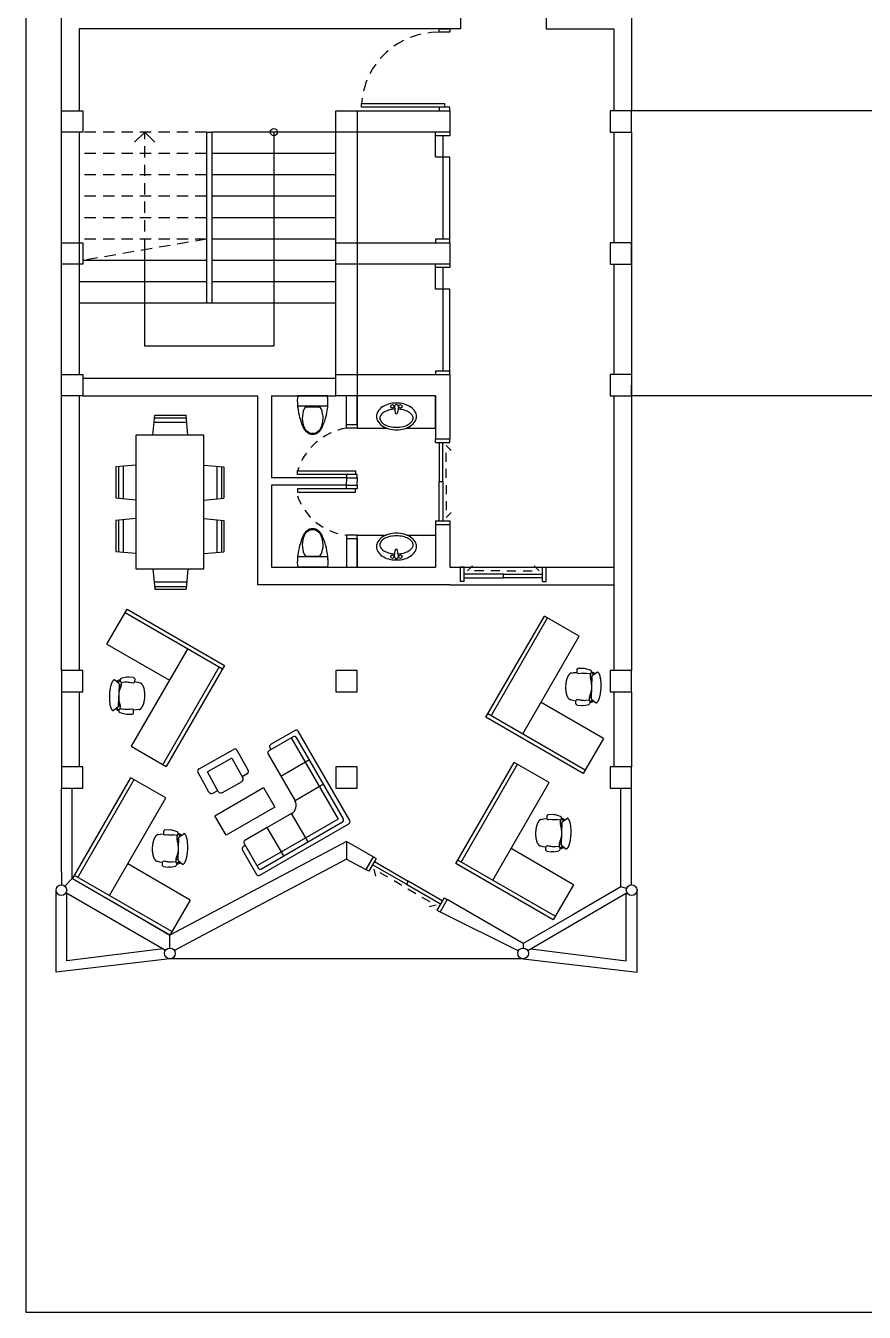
# Model space of a CAD drawing. Header units: millimetres. Extents: x -602 to 362, y 19021 to 19826.
# Drawn here: x -81.3 to -69.54, y 19642.04 to 19660.08 of the extents above; entities that cross this region are included whole.
import ezdxf

# ---------------------------------------------------------------- set-up
doc = ezdxf.new("R2010")
doc.units = ezdxf.units.MM
doc.linetypes.add('HIDDEN', pattern=[9.525, 6.35, -3.175])
for name, color, linetype in [('Duvar', 8, 'Continuous'), ('Kapı', 5, 'Continuous'), ('SectionCutEdges', 1, 'Continuous'), ('TAŞIYICI', 8, 'Continuous'), ('Tefriş', 254, 'Continuous')]:
    doc.layers.add(name, color=color, linetype=linetype)

# ---------------------------------------------------------------- blocks, each defined once
blk = doc.blocks.new('AP00XXXX$0$A$C53421247-flat-2')
at = {"color": 0}
for p, q in [((-0.354, 0.651), (-0.35, 0.658)), ((-0.35, 0.658), (-0.345, 0.664)), ((-0.345, 0.664), (-0.34, 0.671)), ((-0.34, 0.671), (-0.335, 0.677)), ((-0.335, 0.677), (-0.33, 0.683)), ((-0.33, 0.683), (-0.325, 0.689)), ((-0.325, 0.689), (-0.321, 0.695)), ((-0.321, 0.695), (-0.315, 0.7)), ((-0.315, 0.7), (-0.311, 0.706)), ((-0.311, 0.706), (-0.306, 0.71)), ((-0.306, 0.71), (-0.301, 0.716)), ((-0.301, 0.716), (-0.297, 0.72)), ((-0.297, 0.72), (-0.292, 0.724)), ((-0.292, 0.724), (-0.287, 0.728)), ((-0.287, 0.728), (-0.283, 0.732)), ((-0.283, 0.732), (-0.279, 0.735)), ((-0.279, 0.735), (-0.274, 0.739)), ((-0.274, 0.739), (-0.27, 0.742)), ((-0.27, 0.742), (-0.266, 0.744)), ((-0.266, 0.744), (-0.262, 0.746)), ((-0.262, 0.746), (-0.259, 0.749)), ((-0.259, 0.749), (-0.254, 0.75)), ((-0.254, 0.75), (-0.251, 0.752)), ((-0.251, 0.752), (-0.247, 0.753)), ((-0.247, 0.753), (-0.244, 0.754)), ((-0.244, 0.754), (-0.24, 0.755)), ((-0.24, 0.755), (-0.238, 0.755)), ((-0.238, 0.755), (-0.234, 0.755)), ((-0.234, 0.755), (-0.231, 0.755)), ((-0.231, 0.755), (-0.229, 0.755)), ((-0.229, 0.755), (-0.226, 0.754)), ((-0.226, 0.754), (-0.223, 0.753)), ((-0.183, 0.665), (-0.221, 0.75)), ((-0.191, 0.711), (-0.2, 0.703)), ((-0.158, 0.712), (-0.191, 0.711)), ((-0.187, 0.676), (-0.186, 0.682)), ((-0.186, 0.682), (-0.179, 0.691)), ((-0.18, 0.652), (-0.183, 0.665)), ((-0.179, 0.691), (-0.155, 0.697)), ((-0.148, 0.71), (-0.158, 0.712)), ((-0.155, 0.697), (-0.14, 0.692)), ((-0.143, 0.659), (-0.149, 0.638)), ((-0.133, 0.705), (-0.148, 0.71)), ((-0.142, 0.662), (-0.143, 0.659)), ((-0.136, 0.666), (-0.142, 0.662)), ((-0.128, 0.715), (-0.139, 0.693)), ((-0.124, 0.659), (-0.081, 0.644)), ((-0.015, 0.705), (-0.101, 0.727)), ((0.084, 0.653), (0.022, 0.69)), ((-0.463, 0.437), (-0.46, 0.445)), ((-0.46, 0.445), (-0.458, 0.453)), ((-0.458, 0.453), (-0.455, 0.46)), ((-0.455, 0.46), (-0.452, 0.469)), ((-0.452, 0.469), (-0.448, 0.477)), ((-0.448, 0.477), (-0.445, 0.485)), ((-0.445, 0.485), (-0.442, 0.493)), ((-0.442, 0.493), (-0.438, 0.501)), ((-0.438, 0.501), (-0.435, 0.509)), ((-0.435, 0.509), (-0.431, 0.518)), ((-0.431, 0.518), (-0.427, 0.526)), ((-0.427, 0.526), (-0.423, 0.535)), ((-0.423, 0.535), (-0.419, 0.543)), ((-0.419, 0.543), (-0.415, 0.551)), ((-0.415, 0.551), (-0.411, 0.559)), ((-0.411, 0.559), (-0.406, 0.567)), ((-0.406, 0.567), (-0.402, 0.575)), ((-0.402, 0.575), (-0.397, 0.583)), ((-0.397, 0.583), (-0.393, 0.591)), ((-0.393, 0.591), (-0.388, 0.599)), ((-0.388, 0.599), (-0.383, 0.607)), ((-0.383, 0.607), (-0.379, 0.615)), ((-0.379, 0.615), (-0.374, 0.622)), ((-0.374, 0.622), (-0.369, 0.629)), ((-0.369, 0.629), (-0.364, 0.637)), ((-0.364, 0.637), (-0.36, 0.644)), ((-0.36, 0.644), (-0.354, 0.651)), ((-0.183, 0.639), (-0.35, 0.324)), ((-0.28, 0.456), (-0.3, 0.402)), ((-0.259, 0.493), (-0.28, 0.456)), ((-0.229, 0.542), (-0.259, 0.493)), ((-0.214, 0.562), (-0.229, 0.542)), ((-0.189, 0.587), (-0.214, 0.562)), ((-0.196, 0.614), (-0.174, 0.603)), ((-0.167, 0.61), (-0.189, 0.587)), ((-0.183, 0.639), (-0.18, 0.652)), ((-0.157, 0.622), (-0.183, 0.639)), ((-0.157, 0.622), (-0.167, 0.61)), ((-0.149, 0.638), (-0.157, 0.622)), ((-0.014, 0.607), (0.009, 0.591)), ((0.011, 0.591), (0.035, 0.571)), ((0.114, 0.546), (0.069, 0.577)), ((0.07, 0.579), (0.093, 0.622)), ((0.148, 0.518), (0.114, 0.546)), ((0.148, 0.518), (0.15, 0.517)), ((0.15, 0.517), (0.151, 0.516)), ((0.151, 0.516), (0.153, 0.514)), ((0.153, 0.514), (0.154, 0.512)), ((0.154, 0.512), (0.156, 0.51)), ((0.156, 0.51), (0.157, 0.509)), ((0.157, 0.509), (0.159, 0.507)), ((0.159, 0.507), (0.16, 0.505)), ((0.16, 0.505), (0.161, 0.503)), ((0.161, 0.503), (0.162, 0.502)), ((0.162, 0.502), (0.163, 0.499)), ((0.163, 0.499), (0.165, 0.497)), ((0.165, 0.497), (0.165, 0.494)), ((0.165, 0.494), (0.166, 0.492)), ((0.166, 0.492), (0.167, 0.49)), ((0.167, 0.49), (0.168, 0.487)), ((0.168, 0.487), (0.169, 0.484)), ((0.169, 0.484), (0.169, 0.481)), ((0.169, 0.481), (0.17, 0.478)), ((0.17, 0.478), (0.17, 0.476)), ((0.17, 0.476), (0.171, 0.473)), ((0.171, 0.473), (0.171, 0.47)), ((0.171, 0.47), (0.172, 0.467)), ((0.172, 0.467), (0.172, 0.463)), ((0.172, 0.463), (0.172, 0.46)), ((0.172, 0.46), (0.173, 0.457)), ((0.173, 0.454), (0.172, 0.45)), ((0.172, 0.45), (0.172, 0.447)), ((0.172, 0.447), (0.173, 0.443)), ((0.173, 0.443), (0.172, 0.439)), ((0.172, 0.439), (0.172, 0.436)), ((0.173, 0.457), (0.173, 0.454)), ((-0.483, 0.343), (-0.482, 0.349)), ((-0.483, 0.338), (-0.483, 0.343)), ((-0.483, 0.333), (-0.483, 0.338)), ((-0.482, 0.328), (-0.483, 0.333)), ((-0.482, 0.354), (-0.481, 0.361)), ((-0.482, 0.349), (-0.482, 0.354)), ((-0.482, 0.323), (-0.482, 0.328)), ((-0.482, 0.32), (-0.482, 0.323)), ((-0.481, 0.315), (-0.482, 0.32)), ((-0.481, 0.366), (-0.48, 0.373)), ((-0.481, 0.361), (-0.481, 0.366)), ((-0.48, 0.311), (-0.481, 0.315)), ((-0.48, 0.373), (-0.478, 0.379)), ((-0.479, 0.307), (-0.48, 0.311)), ((-0.478, 0.304), (-0.479, 0.307)), ((-0.478, 0.379), (-0.477, 0.386)), ((-0.477, 0.301), (-0.478, 0.304)), ((-0.477, 0.386), (-0.475, 0.393)), ((-0.475, 0.298), (-0.477, 0.301)), ((-0.475, 0.393), (-0.474, 0.4)), ((-0.473, 0.296), (-0.475, 0.298)), ((-0.474, 0.4), (-0.472, 0.407)), ((-0.471, 0.294), (-0.473, 0.296)), ((-0.472, 0.407), (-0.47, 0.414)), ((-0.469, 0.292), (-0.471, 0.294)), ((-0.47, 0.414), (-0.468, 0.421)), ((-0.468, 0.421), (-0.465, 0.429)), ((-0.465, 0.429), (-0.463, 0.437)), ((-0.37, 0.307), (-0.465, 0.291)), ((-0.413, 0.285), (-0.411, 0.3)), ((-0.394, 0.257), (-0.413, 0.285)), ((-0.375, 0.242), (-0.394, 0.257)), ((-0.386, 0.301), (-0.391, 0.289)), ((-0.391, 0.289), (-0.38, 0.266)), ((-0.38, 0.305), (-0.386, 0.301)), ((-0.38, 0.266), (-0.366, 0.258)), ((-0.368, 0.255), (-0.38, 0.233)), ((-0.357, 0.312), (-0.37, 0.307)), ((-0.35, 0.324), (-0.357, 0.312)), ((-0.319, 0.31), (-0.35, 0.324)), ((-0.342, 0.275), (-0.344, 0.267)), ((-0.341, 0.277), (-0.342, 0.275)), ((-0.329, 0.294), (-0.341, 0.277)), ((-0.34, 0.266), (-0.295, 0.233)), ((-0.337, 0.348), (-0.315, 0.335)), ((-0.321, 0.305), (-0.329, 0.294)), ((-0.318, 0.312), (-0.321, 0.305)), ((-0.316, 0.328), (-0.318, 0.312)), ((-0.303, 0.394), (-0.316, 0.328)), ((-0.3, 0.402), (-0.303, 0.394)), ((0.088, 0.22), (0.085, 0.216)), ((0.091, 0.223), (0.088, 0.22)), ((0.094, 0.228), (0.091, 0.223)), ((0.096, 0.232), (0.094, 0.228)), ((0.099, 0.236), (0.096, 0.232)), ((0.101, 0.239), (0.099, 0.236)), ((0.104, 0.244), (0.101, 0.239)), ((0.106, 0.247), (0.104, 0.244)), ((0.109, 0.252), (0.106, 0.247)), ((0.111, 0.257), (0.109, 0.252)), ((0.114, 0.26), (0.111, 0.257)), ((0.116, 0.265), (0.114, 0.26)), ((0.119, 0.269), (0.116, 0.265)), ((0.121, 0.273), (0.119, 0.269)), ((0.123, 0.277), (0.121, 0.273)), ((0.125, 0.282), (0.123, 0.277)), ((0.127, 0.286), (0.125, 0.282)), ((0.13, 0.291), (0.127, 0.286)), ((0.132, 0.296), (0.13, 0.291)), ((0.134, 0.3), (0.132, 0.296)), ((0.136, 0.304), (0.134, 0.3)), ((0.138, 0.309), (0.136, 0.304)), ((0.14, 0.313), (0.138, 0.309)), ((0.141, 0.318), (0.14, 0.313)), ((0.144, 0.322), (0.141, 0.318)), ((0.145, 0.327), (0.144, 0.322)), ((0.147, 0.331), (0.145, 0.327)), ((0.149, 0.335), (0.147, 0.331)), ((0.15, 0.34), (0.149, 0.335)), ((0.152, 0.344), (0.15, 0.34)), ((0.153, 0.349), (0.152, 0.344)), ((0.155, 0.353), (0.153, 0.349)), ((0.157, 0.358), (0.155, 0.353)), ((0.158, 0.362), (0.157, 0.358)), ((0.159, 0.366), (0.158, 0.362)), ((0.16, 0.371), (0.159, 0.366)), ((0.162, 0.375), (0.16, 0.371)), ((0.163, 0.379), (0.162, 0.375)), ((0.164, 0.384), (0.163, 0.379)), ((0.165, 0.388), (0.164, 0.384)), ((0.166, 0.392), (0.165, 0.388)), ((0.167, 0.396), (0.166, 0.392)), ((0.169, 0.405), (0.167, 0.4)), ((0.167, 0.4), (0.167, 0.396)), ((0.17, 0.416), (0.169, 0.412)), ((0.169, 0.412), (0.169, 0.409)), ((0.169, 0.409), (0.169, 0.405)), ((0.171, 0.42), (0.17, 0.416)), ((0.172, 0.428), (0.171, 0.424)), ((0.171, 0.424), (0.171, 0.42)), ((0.172, 0.436), (0.172, 0.432)), ((0.172, 0.432), (0.172, 0.428)), ((-0.308, 0.145), (-0.375, 0.204)), ((-0.206, 0.095), (-0.274, 0.123)), ((-0.227, 0.2), (-0.201, 0.189)), ((-0.199, 0.189), (-0.168, 0.179)), ((-0.176, 0.105), (-0.154, 0.146)), ((-0.103, 0.13), (-0.153, 0.149)), ((-0.062, 0.119), (-0.103, 0.13)), ((-0.06, 0.118), (-0.062, 0.119)), ((-0.058, 0.117), (-0.06, 0.118)), ((-0.056, 0.117), (-0.058, 0.117)), ((-0.054, 0.117), (-0.056, 0.117)), ((-0.051, 0.116), (-0.054, 0.117)), ((-0.049, 0.116), (-0.051, 0.116)), ((-0.048, 0.116), (-0.049, 0.116)), ((-0.045, 0.116), (-0.048, 0.116)), ((-0.043, 0.116), (-0.045, 0.116)), ((-0.04, 0.116), (-0.043, 0.116)), ((-0.038, 0.117), (-0.04, 0.116)), ((-0.035, 0.117), (-0.038, 0.117)), ((-0.033, 0.117), (-0.035, 0.117)), ((-0.031, 0.118), (-0.033, 0.117)), ((-0.028, 0.119), (-0.031, 0.118)), ((-0.025, 0.119), (-0.028, 0.119)), ((-0.023, 0.12), (-0.025, 0.119)), ((-0.02, 0.121), (-0.023, 0.12)), ((-0.018, 0.123), (-0.02, 0.121)), ((-0.015, 0.124), (-0.018, 0.123)), ((-0.012, 0.125), (-0.015, 0.124)), ((-0.009, 0.126), (-0.012, 0.125)), ((-0.007, 0.128), (-0.009, 0.126)), ((-0.004, 0.129), (-0.007, 0.128)), ((-0.001, 0.131), (-0.004, 0.129)), ((0.002, 0.133), (-0.001, 0.131)), ((0.005, 0.134), (0.002, 0.133)), ((0.008, 0.136), (0.005, 0.134)), ((0.01, 0.138), (0.008, 0.136)), ((0.013, 0.14), (0.01, 0.138)), ((0.016, 0.142), (0.013, 0.14)), ((0.019, 0.144), (0.016, 0.142)), ((0.022, 0.147), (0.019, 0.144)), ((0.024, 0.149), (0.022, 0.147)), ((0.027, 0.151), (0.024, 0.149)), ((0.03, 0.154), (0.027, 0.151)), ((0.033, 0.157), (0.03, 0.154)), ((0.036, 0.159), (0.033, 0.157)), ((0.04, 0.162), (0.036, 0.159)), ((0.043, 0.165), (0.04, 0.162)), ((0.045, 0.168), (0.043, 0.165)), ((0.048, 0.171), (0.045, 0.168)), ((0.051, 0.174), (0.048, 0.171)), ((0.054, 0.177), (0.051, 0.174)), ((0.057, 0.181), (0.054, 0.177)), ((0.06, 0.183), (0.057, 0.181)), ((0.062, 0.187), (0.06, 0.183)), ((0.066, 0.19), (0.062, 0.187)), ((0.068, 0.194), (0.066, 0.19)), ((0.071, 0.197), (0.068, 0.194)), ((0.074, 0.201), (0.071, 0.197)), ((0.076, 0.204), (0.074, 0.201)), ((0.079, 0.209), (0.076, 0.204)), ((0.082, 0.212), (0.079, 0.209)), ((0.085, 0.216), (0.082, 0.212))]:
    blk.add_line(p, q, dxfattribs=at)
for centre, radius, start, end in [((-0.226, 0.747), 0.00587, 24.1637, 63.0231), ((-0.119, 0.681), 0.0235, 151.1162, 235.1431), ((-0.119, 0.681), 0.0235, 235.1431, 256.7996), ((-0.107, 0.704), 0.0235, 75.8107, 151.1162), ((-0.05, 0.568), 0.141, 59.4825, 75.8107), ((-0.204, 0.345), 0.324, 54.1745, 67.7214), ((-0.004, 0.572), 0.0235, 51.1082, 56.248), ((0.049, 0.59), 0.0235, 231.1082, 332.4182), ((0.072, 0.633), 0.0235, 332.4182, 59.4825), ((-0.465, 0.297), 0.00587, 230.3011, 279.9373), ((-0.359, 0.222), 0.0235, 151.0859, 229.3263), ((-0.348, 0.244), 0.0235, 72.284, 151.0859), ((-0.12, 0.505), 0.324, 237.1149, 250.6618), ((-0.216, 0.251), 0.141, 229.0257, 245.3538), ((-0.197, 0.116), 0.0235, 246.0859, 332.4182), ((-0.192, 0.211), 0.0235, 248.5883, 253.7281), ((-0.175, 0.157), 0.0235, 332.4182, 70.7438)]:
    blk.add_arc(centre, radius, start, end, dxfattribs=at)

msp = doc.modelspace()

# ---------------------------------------------------------------- linework, layer by layer
for points in [[(-76.799, 19654.487), (-76.799, 19654.887)], [(-76.649, 19654.487), (-76.649, 19654.887)], [(-76.799, 19653.737), (-76.799, 19653.687)], [(-76.799, 19653.637), (-76.799, 19653.687)], [(-76.649, 19653.737), (-76.649, 19653.687)], [(-76.649, 19653.637), (-76.649, 19653.687)], [(-76.799, 19652.887), (-76.799, 19652.487)], [(-76.649, 19652.887), (-76.649, 19652.487)]]:
    msp.add_lwpolyline(points)
at = {"layer": 'Duvar'}
for p, q in [((-75.499, 19660.037), (-75.349, 19660.037)), ((-75.499, 19658.887), (-75.349, 19658.887)), ((-78.761, 19658.587), (-78.761, 19656.187)), ((-78.761, 19658.587), (-78.686, 19658.587)), ((-78.686, 19658.587), (-78.686, 19656.187)), ((-76.799, 19654.487), (-76.649, 19654.487)), ((-76.799, 19653.737), (-76.649, 19653.737)), ((-76.799, 19653.637), (-76.649, 19653.637)), ((-76.799, 19652.887), (-76.649, 19652.887)), ((-72.949, 19648.003), (-72.949, 19649.387)), ((-72.799, 19648.089), (-72.799, 19649.387)), ((-72.799, 19648.032), (-72.799, 19648.089)), ((-72.864, 19647.92), (-74.257, 19647.108)), ((-72.949, 19648.003), (-73.623, 19647.613)), ((-72.871, 19647.979), (-72.949, 19648.003)), ((-73.623, 19647.613), (-74.322, 19647.21))]:
    msp.add_line(p, q, dxfattribs=at)
at = {"layer": 'Duvar', "linetype": 'HIDDEN', "ltscale": 0.025}
for p, q in [((-79.63, 19656.937), (-79.63, 19658.587)), ((-78.761, 19657.087), (-80.499, 19656.787))]:
    msp.add_line(p, q, dxfattribs=at)
at = {"layer": 'Duvar'}
msp.add_lwpolyline([(-81.299, 19671.737), (-81.299, 19642.037), (-60.299, 19642.037), (-60.299, 19671.737)], close=True, dxfattribs=at)
for points in [[(-80.549, 19651.037), (-80.799, 19651.037), (-80.799, 19662.737)], [(-73.049, 19662.737), (-73.049, 19660.337), (-73.999, 19660.337), (-73.999, 19660.037), (-73.049, 19660.037), (-73.049, 19658.887)], [(-72.799, 19662.737), (-72.799, 19658.887)], [(-80.549, 19660.337), (-75.199, 19660.337), (-75.199, 19660.037), (-80.549, 19660.037), (-80.549, 19658.887)], [(-76.949, 19655.187), (-76.949, 19658.887)], [(-76.649, 19658.887), (-75.349, 19658.887), (-75.349, 19658.587), (-76.65, 19658.587), (-76.65, 19657.037), (-75.349, 19657.037), (-75.349, 19656.737), (-76.65, 19656.737), (-76.65, 19655.187), (-75.349, 19655.187), (-75.349, 19654.887)], [(-75.499, 19658.937), (-76.588, 19658.937), (-76.588, 19658.987), (-75.424, 19658.987), (-75.424, 19658.937)], [(-80.549, 19658.587), (-80.549, 19655.187)], [(-79.63, 19658.587), (-79.771, 19658.446)], [(-77.818, 19658.587), (-77.818, 19655.587), (-79.63, 19655.587), (-79.63, 19655.587), (-79.63, 19656.937)], [(-76.949, 19658.587), (-78.686, 19658.587)], [(-73.049, 19658.587), (-73.049, 19657.037)], [(-72.799, 19658.587), (-72.799, 19651.037)], [(-76.949, 19658.287), (-78.686, 19658.287)], [(-76.949, 19657.987), (-78.686, 19657.987)], [(-76.949, 19657.687), (-78.686, 19657.687)], [(-76.949, 19657.387), (-78.686, 19657.387)], [(-76.949, 19657.087), (-78.686, 19657.087)], [(-78.761, 19656.787), (-80.499, 19656.787)], [(-76.949, 19656.787), (-78.686, 19656.787)], [(-73.049, 19656.737), (-73.049, 19655.187)], [(-78.761, 19656.487), (-80.549, 19656.487)], [(-76.949, 19656.487), (-78.686, 19656.487)], [(-78.761, 19656.187), (-80.549, 19656.187)], [(-78.686, 19656.187), (-78.761, 19656.187)], [(-76.949, 19656.187), (-78.686, 19656.187)], [(-80.499, 19655.137), (-76.95, 19655.137)], [(-80.549, 19654.887), (-80.549, 19651.037)], [(-80.499, 19654.887), (-78.049, 19654.887)], [(-78.049, 19654.887), (-78.049, 19652.237)], [(-77.849, 19654.887), (-76.95, 19654.887)], [(-77.849, 19654.887), (-77.849, 19653.737)], [(-75.549, 19654.887), (-76.95, 19654.887)], [(-75.549, 19654.887), (-75.549, 19654.287)], [(-75.349, 19654.887), (-75.349, 19654.287)], [(-73.049, 19654.887), (-73.049, 19651.037)], [(-76.799, 19653.737), (-77.849, 19653.737)], [(-76.799, 19653.637), (-77.849, 19653.637), (-77.849, 19652.487)], [(-75.549, 19653.087), (-75.549, 19652.487)], [(-75.349, 19653.087), (-75.349, 19652.487)], [(-77.849, 19652.487), (-75.549, 19652.487)], [(-75.349, 19652.487), (-73.049, 19652.487)], [(-75.349, 19652.237), (-78.049, 19652.237)], [(-75.349, 19652.237), (-73.049, 19652.237)], [(-80.799, 19650.737), (-80.799, 19649.687)], [(-80.549, 19650.737), (-80.549, 19649.687)], [(-73.049, 19650.737), (-73.049, 19649.687)], [(-72.799, 19650.737), (-72.799, 19649.687)]]:
    msp.add_lwpolyline(points, dxfattribs=at)
at = {"layer": 'Duvar', "linetype": 'HIDDEN', "ltscale": 0.025}
for points in [[(-78.761, 19658.587), (-80.499, 19658.587)], [(-78.761, 19658.287), (-80.549, 19658.287)], [(-78.761, 19657.987), (-80.549, 19657.987)], [(-78.761, 19657.687), (-80.549, 19657.687)], [(-78.761, 19657.387), (-80.549, 19657.387)], [(-78.761, 19657.087), (-80.549, 19657.087)]]:
    msp.add_lwpolyline(points, dxfattribs=at)
at = {"layer": 'Duvar', "linetype": 'HIDDEN'}
msp.add_lwpolyline([(-79.63, 19658.587), (-79.489, 19658.446)], dxfattribs=at)
at = {"layer": 'Duvar'}
for centre, radius in [((-77.818, 19658.587), 0.05), ((-72.799, 19647.957), 0.075)]:
    msp.add_circle(centre, radius, dxfattribs=at)
at = {"layer": 'Duvar', "linetype": 'HIDDEN', "ltscale": 0.025}
msp.add_arc((-75.518, 19658.915), 1.072, 88.9836, 176.1457, dxfattribs=at)
at = {"layer": 'Kapı'}
for points in [[(-75.349, 19660.037), (-75.349, 19659.987), (-75.499, 19659.987), (-75.499, 19660.037)], [(-75.349, 19658.887), (-75.349, 19658.937), (-75.499, 19658.937), (-75.499, 19658.887)], [(-75.349, 19658.587), (-75.349, 19658.537), (-75.549, 19658.537), (-75.549, 19658.587)], [(-75.449, 19658.537), (-75.449, 19658.237), (-75.549, 19658.237), (-75.549, 19658.537)], [(-75.349, 19657.087), (-75.349, 19658.237), (-75.449, 19658.237), (-75.449, 19657.087)], [(-75.349, 19657.037), (-75.349, 19657.087), (-75.549, 19657.087), (-75.549, 19657.037)], [(-75.349, 19656.737), (-75.349, 19656.687), (-75.549, 19656.687), (-75.549, 19656.737)], [(-75.449, 19656.687), (-75.449, 19656.387), (-75.549, 19656.387), (-75.549, 19656.687)], [(-75.349, 19655.237), (-75.349, 19656.387), (-75.449, 19656.387), (-75.449, 19655.237)], [(-75.349, 19655.187), (-75.349, 19655.237), (-75.549, 19655.237), (-75.549, 19655.187)], [(-76.649, 19654.487), (-76.649, 19654.437), (-76.799, 19654.437), (-76.799, 19654.487)], [(-75.549, 19654.287), (-75.349, 19654.287)], [(-75.549, 19654.237), (-75.549, 19654.287)], [(-75.549, 19654.237), (-75.349, 19654.237)], [(-75.499, 19654.237), (-75.499, 19653.687), (-75.449, 19653.687), (-75.449, 19654.237)], [(-75.349, 19654.237), (-75.349, 19654.287)], [(-76.788, 19653.787), (-77.488, 19653.787), (-77.488, 19653.837), (-76.674, 19653.837), (-76.674, 19653.787)], [(-76.649, 19653.737), (-76.649, 19653.787), (-76.799, 19653.787), (-76.799, 19653.737)], [(-76.649, 19653.637), (-76.649, 19653.587), (-76.799, 19653.587), (-76.799, 19653.637)], [(-75.499, 19653.137), (-75.499, 19653.687), (-75.449, 19653.687), (-75.449, 19653.137)], [(-76.788, 19653.587), (-77.488, 19653.587), (-77.488, 19653.537), (-76.674, 19653.537), (-76.674, 19653.587)], [(-75.549, 19653.137), (-75.349, 19653.137)], [(-75.549, 19653.137), (-75.549, 19653.087)], [(-75.549, 19653.087), (-75.349, 19653.087)], [(-75.349, 19653.137), (-75.349, 19653.087)], [(-76.649, 19652.887), (-76.649, 19652.937), (-76.799, 19652.937), (-76.799, 19652.887)], [(-75.199, 19652.287), (-75.199, 19652.487)], [(-75.149, 19652.487), (-75.199, 19652.487)], [(-75.149, 19652.287), (-75.149, 19652.487)], [(-75.149, 19652.337), (-74.599, 19652.337), (-74.599, 19652.387), (-75.149, 19652.387)], [(-74.049, 19652.337), (-74.599, 19652.337), (-74.599, 19652.387), (-74.049, 19652.387)], [(-74.049, 19652.287), (-74.049, 19652.487)], [(-74.049, 19652.487), (-73.999, 19652.487)], [(-73.999, 19652.287), (-73.999, 19652.487)], [(-75.149, 19652.287), (-75.199, 19652.287)], [(-74.049, 19652.287), (-73.999, 19652.287)], [(-76.426, 19648.425), (-76.529, 19648.246)], [(-76.383, 19648.4), (-76.486, 19648.221)], [(-76.383, 19648.4), (-76.426, 19648.425)], [(-76.486, 19648.221), (-76.529, 19648.246)], [(-76.408, 19648.357), (-75.932, 19648.082), (-75.957, 19648.039), (-76.433, 19648.314)], [(-75.455, 19647.807), (-75.932, 19648.082), (-75.957, 19648.039), (-75.48, 19647.764)], [(-75.43, 19647.85), (-75.53, 19647.677)], [(-75.43, 19647.85), (-75.387, 19647.825)], [(-75.53, 19647.677), (-75.487, 19647.652)], [(-75.387, 19647.825), (-75.487, 19647.652)]]:
    msp.add_lwpolyline(points, dxfattribs=at)
at = {"layer": 'Kapı', "linetype": 'HIDDEN', "ltscale": 0.02}
for points in [[(-75.403, 19653.737), (-75.403, 19654.191), (-75.332, 19654.121)], [(-75.403, 19653.638), (-75.403, 19653.184), (-75.332, 19653.254)], [(-74.648, 19652.433), (-75.103, 19652.433), (-75.032, 19652.504)], [(-74.549, 19652.433), (-74.095, 19652.433), (-74.166, 19652.504)], [(-76.022, 19648.024), (-76.416, 19648.251), (-76.39, 19648.154)], [(-75.937, 19647.974), (-75.543, 19647.747), (-75.64, 19647.721)]]:
    msp.add_lwpolyline(points, dxfattribs=at)
for centre, radius, start, end in [((-76.649, 19653.57), 0.88, 99.7932, 162.3205), ((-76.709, 19653.756), 0.824, 199.0532, 263.736)]:
    msp.add_arc(centre, radius, start, end, dxfattribs=at)
at = {"layer": 'SectionCutEdges'}
for p, q in [((-80.799, 19658.587), (-80.799, 19658.887)), ((-80.799, 19658.887), (-80.499, 19658.887)), ((-80.499, 19658.887), (-80.499, 19658.587)), ((-76.949, 19658.887), (-76.649, 19658.887)), ((-76.949, 19658.887), (-76.649, 19658.887)), ((-76.949, 19658.587), (-76.949, 19658.887)), ((-76.649, 19658.887), (-76.649, 19658.587)), ((-76.649, 19658.887), (-76.649, 19658.587)), ((-72.799, 19658.887), (-73.099, 19658.887)), ((-73.099, 19658.887), (-73.099, 19658.587)), ((-72.799, 19658.737), (-72.799, 19658.887)), ((-72.799, 19658.587), (-72.799, 19658.737)), ((-80.499, 19658.587), (-80.799, 19658.587)), ((-76.649, 19658.587), (-76.949, 19658.587)), ((-76.649, 19658.587), (-76.949, 19658.587)), ((-73.099, 19658.587), (-72.799, 19658.587)), ((-80.799, 19656.737), (-80.799, 19657.037)), ((-80.799, 19657.037), (-80.499, 19657.037)), ((-80.499, 19657.037), (-80.499, 19656.737)), ((-76.949, 19657.037), (-76.649, 19657.037)), ((-76.949, 19656.737), (-76.949, 19657.037)), ((-76.949, 19657.037), (-76.649, 19657.037)), ((-76.949, 19656.737), (-76.949, 19657.037)), ((-76.649, 19657.037), (-76.649, 19656.737)), ((-76.649, 19657.037), (-76.649, 19656.737)), ((-72.799, 19657.037), (-73.099, 19657.037)), ((-73.099, 19657.037), (-73.099, 19656.737)), ((-72.799, 19656.737), (-72.799, 19657.037)), ((-80.499, 19656.737), (-80.799, 19656.737)), ((-76.649, 19656.737), (-76.949, 19656.737)), ((-76.649, 19656.737), (-76.949, 19656.737)), ((-73.099, 19656.737), (-72.799, 19656.737)), ((-76.949, 19655.187), (-76.649, 19655.187)), ((-76.949, 19654.887), (-76.949, 19655.187)), ((-76.949, 19655.187), (-76.649, 19655.187)), ((-76.949, 19654.887), (-76.949, 19655.187)), ((-76.649, 19655.187), (-76.649, 19654.887)), ((-76.649, 19655.187), (-76.649, 19654.887)), ((-72.799, 19655.187), (-73.099, 19655.187)), ((-73.099, 19655.187), (-73.099, 19654.887)), ((-72.799, 19655.187), (-72.799, 19655.037)), ((-73.099, 19654.887), (-72.799, 19654.887)), ((-72.799, 19654.887), (-72.799, 19655.037)), ((-80.799, 19651.037), (-80.799, 19650.737)), ((-80.499, 19651.037), (-80.799, 19651.037)), ((-80.499, 19650.737), (-80.499, 19651.037)), ((-76.649, 19651.037), (-76.949, 19651.037)), ((-76.949, 19651.037), (-76.949, 19650.737)), ((-76.649, 19650.737), (-76.649, 19651.037)), ((-72.799, 19651.037), (-73.099, 19651.037)), ((-73.099, 19651.037), (-73.099, 19650.737)), ((-72.799, 19650.737), (-72.799, 19651.037)), ((-80.799, 19650.737), (-80.499, 19650.737)), ((-76.949, 19650.737), (-76.649, 19650.737)), ((-73.099, 19650.737), (-72.799, 19650.737)), ((-80.799, 19649.687), (-80.799, 19649.387)), ((-80.499, 19649.687), (-80.799, 19649.687)), ((-80.499, 19649.387), (-80.499, 19649.687)), ((-76.649, 19649.687), (-76.949, 19649.687)), ((-76.949, 19649.687), (-76.949, 19649.387)), ((-76.649, 19649.387), (-76.649, 19649.687)), ((-72.799, 19649.687), (-73.099, 19649.687)), ((-73.099, 19649.687), (-73.099, 19649.387)), ((-72.799, 19649.387), (-72.799, 19649.687)), ((-80.799, 19648.207), (-80.799, 19649.387)), ((-80.799, 19649.387), (-80.499, 19649.387)), ((-80.649, 19648.121), (-80.649, 19649.387)), ((-76.949, 19649.387), (-76.649, 19649.387)), ((-73.099, 19649.387), (-72.799, 19649.387)), ((-76.799, 19648.64), (-79.276, 19647.328)), ((-76.799, 19648.64), (-76.799, 19648.39)), ((-76.426, 19648.425), (-76.799, 19648.64)), ((-76.799, 19648.39), (-78.89, 19647.283)), ((-76.799, 19648.39), (-76.529, 19648.246)), ((-80.799, 19648.207), (-80.799, 19648.032)), ((-80.649, 19648.121), (-80.004, 19647.749)), ((-79.337, 19647.113), (-80.734, 19647.92)), ((-80.004, 19647.749), (-79.276, 19647.328)), ((-75.487, 19647.652), (-74.388, 19647.105)), ((-74.322, 19647.21), (-75.387, 19647.825)), ((-79.276, 19647.145), (-79.276, 19647.328)), ((-78.89, 19647.283), (-79.213, 19647.111)), ((-74.322, 19647.21), (-74.321, 19647.145))]:
    msp.add_line(p, q, dxfattribs=at)
msp.add_lwpolyline([(-80.799, 19655.187), (-80.499, 19655.187), (-80.499, 19654.887), (-80.799, 19654.887)], close=True, dxfattribs=at)
msp.add_lwpolyline([(-80.649, 19648.121), (-80.748, 19648.013)], dxfattribs=at)
for centre in [(-80.799, 19647.957), (-79.276, 19647.07), (-74.322, 19647.07)]:
    msp.add_circle(centre, 0.075, dxfattribs=at)
at = {"layer": 'TAŞIYICI'}
for p, q in [((-68.799, 19658.887), (-72.799, 19658.887)), ((-68.799, 19654.887), (-72.799, 19654.887))]:
    msp.add_line(p, q, dxfattribs=at)
for points in [[(-79.277, 19646.995), (-80.874, 19646.809), (-80.874, 19647.954)], [(-79.371, 19647.133), (-80.724, 19646.966), (-80.724, 19647.914)], [(-74.32, 19646.995), (-72.724, 19646.809), (-72.724, 19647.954)], [(-74.215, 19647.132), (-72.874, 19646.966), (-72.874, 19647.914)], [(-74.322, 19646.995), (-79.276, 19646.995)]]:
    msp.add_lwpolyline(points, dxfattribs=at)
at = {"layer": 'Tefriş'}
for p, q in [((-77.064, 19654.887), (-77.484, 19654.887)), ((-77.059, 19654.84), (-77.064, 19654.887)), ((-77.075, 19654.745), (-77.473, 19654.745)), ((-77.376, 19654.736), (-77.172, 19654.736)), ((-77.075, 19654.745), (-77.064, 19654.743)), ((-77.064, 19654.743), (-77.059, 19654.79)), ((-77.059, 19654.79), (-77.059, 19654.84)), ((-76.126, 19654.74), (-76.115, 19654.653)), ((-76.072, 19654.74), (-76.083, 19654.653)), ((-79.517, 19654.337), (-79.49, 19654.619)), ((-79.5, 19654.518), (-79.041, 19654.518)), ((-79.494, 19654.582), (-79.047, 19654.582)), ((-79.49, 19654.619), (-79.05, 19654.619)), ((-79.024, 19654.337), (-79.05, 19654.619)), ((-78.799, 19654.337), (-79.754, 19654.337)), ((-79.754, 19654.337), (-79.754, 19652.462)), ((-78.799, 19652.462), (-78.799, 19654.337)), ((-79.754, 19653.919), (-80.035, 19653.892)), ((-80.035, 19653.892), (-80.035, 19653.452)), ((-79.999, 19653.896), (-79.999, 19653.449)), ((-79.934, 19653.902), (-79.934, 19653.443)), ((-78.799, 19653.919), (-78.518, 19653.892)), ((-78.618, 19653.902), (-78.618, 19653.443)), ((-78.554, 19653.896), (-78.554, 19653.449)), ((-78.518, 19653.892), (-78.518, 19653.452)), ((-79.754, 19653.426), (-80.035, 19653.452)), ((-78.799, 19653.426), (-78.518, 19653.452)), ((-79.754, 19653.169), (-80.035, 19653.142)), ((-80.035, 19653.142), (-80.035, 19652.702)), ((-79.999, 19653.146), (-79.999, 19652.699)), ((-79.934, 19653.152), (-79.934, 19652.693)), ((-78.799, 19653.169), (-78.518, 19653.142)), ((-78.618, 19653.152), (-78.618, 19652.693)), ((-78.554, 19653.146), (-78.554, 19652.699)), ((-78.518, 19653.142), (-78.518, 19652.702)), ((-79.754, 19652.676), (-80.035, 19652.702)), ((-78.799, 19652.676), (-78.518, 19652.702)), ((-76.126, 19652.635), (-76.115, 19652.722)), ((-76.072, 19652.635), (-76.083, 19652.722)), ((-77.075, 19652.63), (-77.473, 19652.63)), ((-77.376, 19652.639), (-77.172, 19652.639)), ((-77.075, 19652.63), (-77.064, 19652.631)), ((-77.064, 19652.631), (-77.059, 19652.585)), ((-77.059, 19652.535), (-77.064, 19652.487)), ((-77.059, 19652.585), (-77.059, 19652.535)), ((-79.754, 19652.462), (-78.799, 19652.462)), ((-79.517, 19652.462), (-79.49, 19652.18)), ((-79.024, 19652.462), (-79.05, 19652.18)), ((-77.064, 19652.487), (-77.484, 19652.487)), ((-79.5, 19652.281), (-79.041, 19652.281)), ((-79.494, 19652.217), (-79.047, 19652.217)), ((-79.49, 19652.18), (-79.05, 19652.18)), ((-80.159, 19651.407), (-79.876, 19651.897)), ((-79.903, 19651.85), (-78.537, 19651.062)), ((-79.876, 19651.897), (-78.51, 19651.108)), ((-74.843, 19650.383), (-74.024, 19651.801)), ((-73.534, 19651.518), (-74.024, 19651.801)), ((-74.769, 19650.403), (-73.978, 19651.774)), ((-74.326, 19650.147), (-73.534, 19651.518)), ((-80.159, 19651.407), (-79.283, 19650.901)), ((-79.027, 19651.345), (-79.819, 19649.974)), ((-78.584, 19651.089), (-79.375, 19649.717)), ((-78.51, 19651.108), (-79.329, 19649.691)), ((-73.194, 19650.085), (-74.07, 19650.59)), ((-73.477, 19649.594), (-74.843, 19650.383)), ((-73.45, 19649.641), (-74.816, 19650.43)), ((-77.521, 19650.197), (-77.863, 19650)), ((-76.754, 19648.934), (-77.476, 19650.185)), ((-77.545, 19650.108), (-77.887, 19649.91)), ((-77.574, 19650.091), (-76.917, 19648.953)), ((-76.843, 19648.958), (-77.5, 19650.096)), ((-73.194, 19650.085), (-73.477, 19649.594)), ((-79.819, 19649.974), (-79.329, 19649.691)), ((-78.867, 19649.66), (-78.386, 19649.929)), ((-78.179, 19649.64), (-78.332, 19649.914)), ((-77.899, 19649.866), (-77.521, 19649.211)), ((-77.875, 19649.955), (-77.858, 19649.927)), ((-78.408, 19649.807), (-78.751, 19649.614)), ((-78.408, 19649.807), (-78.254, 19649.532)), ((-78.408, 19649.807), (-78.254, 19649.532)), ((-77.32, 19649.783), (-77.718, 19649.553)), ((-75.264, 19648.332), (-74.446, 19649.749)), ((-75.191, 19648.351), (-74.399, 19649.722)), ((-73.955, 19649.466), (-74.446, 19649.749)), ((-80.641, 19648.117), (-79.823, 19649.534)), ((-80.568, 19648.136), (-79.776, 19649.508)), ((-79.333, 19649.251), (-79.823, 19649.534)), ((-78.728, 19649.332), (-78.882, 19649.606)), ((-78.597, 19649.34), (-78.751, 19649.614)), ((-78.269, 19649.478), (-78.544, 19649.324)), ((-78.194, 19649.586), (-78.262, 19649.548)), ((-74.747, 19648.095), (-73.955, 19649.466)), ((-78.675, 19649.317), (-78.606, 19649.355)), ((-78.645, 19649.001), (-77.963, 19649.395)), ((-77.963, 19649.395), (-77.806, 19649.122)), ((-77.123, 19649.441), (-77.521, 19649.211)), ((-80.124, 19647.88), (-79.333, 19649.251)), ((-77.806, 19649.122), (-78.488, 19648.729)), ((-78.488, 19648.729), (-78.645, 19649.001)), ((-77.569, 19649.032), (-77.91, 19648.835)), ((-76.917, 19648.953), (-77.713, 19648.493)), ((-77.68, 19648.436), (-76.855, 19648.913)), ((-77.339, 19648.634), (-77.569, 19649.032)), ((-77.91, 19648.835), (-78.223, 19648.654)), ((-78.017, 19648.166), (-76.766, 19648.889)), ((-77.68, 19648.436), (-77.91, 19648.835)), ((-78.219, 19648.581), (-78.247, 19648.564)), ((-78.235, 19648.609), (-78.038, 19648.268)), ((-78.259, 19648.519), (-78.062, 19648.178)), ((-77.713, 19648.493), (-78.055, 19648.296)), ((-77.993, 19648.256), (-77.68, 19648.436)), ((-73.872, 19647.59), (-75.237, 19648.378)), ((-73.615, 19648.033), (-74.491, 19648.539)), ((-78.993, 19647.818), (-79.868, 19648.324)), ((-73.899, 19647.543), (-75.264, 19648.332)), ((-73.899, 19647.543), (-75.241, 19648.318)), ((-79.276, 19647.328), (-80.641, 19648.117)), ((-79.249, 19647.375), (-80.614, 19648.163)), ((-73.615, 19648.033), (-73.899, 19647.543)), ((-78.993, 19647.818), (-79.276, 19647.328))]:
    msp.add_line(p, q, dxfattribs=at)
for points in [[(-76.649, 19654.887), (-76.649, 19654.437), (-76.239, 19654.437)], [(-75.959, 19654.437), (-75.549, 19654.437), (-75.549, 19654.887)], [(-76.649, 19652.487), (-76.649, 19652.937), (-76.239, 19652.937)], [(-75.959, 19652.937), (-75.549, 19652.937), (-75.549, 19652.487)]]:
    msp.add_lwpolyline(points, dxfattribs=at)
for centre in [(-76.155, 19654.741), (-76.043, 19654.741), (-76.155, 19652.634), (-76.043, 19652.634)]:
    msp.add_circle(centre, 0.0244, dxfattribs=at)
for centre, radius, start, end in [((-77.049, 19654.815), 0.44, 170.5377, 187.7399), ((-76.943, 19654.804), 0.546, 182.1851, 188.8848), ((-77.459, 19654.774), 0.032, 214.7073, 244.7492), ((-76.547, 19654.833), 0.942, 186.8522, 203.4891), ((-77.109, 19654.577), 0.311, 149.1276, 200.0898), ((-77.438, 19654.577), 0.311, 339.9102, 30.8724), ((-77.9, 19654.811), 0.841, 335.1445, 358.1585), ((-76.179, 19654.555), 0.214, 123.6901, 148.1465), ((-76.13, 19654.482), 0.301, 105.4371, 123.6901), ((-76.133, 19654.421), 0.277, 102.6081, 118.369), ((-76.099, 19654.368), 0.42, 90, 105.4371), ((-76.099, 19654.27), 0.432, 92.9466, 102.6081), ((-76.099, 19654.74), 0.0271, 0, 180), ((-76.099, 19654.368), 0.42, 74.5629, 90), ((-76.099, 19654.27), 0.432, 77.3919, 87.0534), ((-76.065, 19654.421), 0.277, 61.631, 77.3919), ((-76.067, 19654.482), 0.301, 56.3099, 74.5629), ((-76.019, 19654.555), 0.214, 31.8535, 56.3099), ((-76.252, 19654.6), 0.127, 148.1465, 180), ((-76.252, 19654.6), 0.127, 180, 211.8535), ((-76.179, 19654.646), 0.214, 211.8535, 236.3099), ((-76.261, 19654.576), 0.0715, 142.5096, 180), ((-76.261, 19654.576), 0.0715, 180, 217.4904), ((-76.184, 19654.516), 0.169, 118.369, 142.5096), ((-76.184, 19654.635), 0.169, 217.4904, 241.631), ((-76.099, 19654.653), 0.0161, 180, 0), ((-76.014, 19654.516), 0.169, 37.4904, 61.631), ((-76.014, 19654.635), 0.169, 298.369, 322.5096), ((-76.019, 19654.646), 0.214, 303.6901, 328.1465), ((-75.936, 19654.576), 0.0715, 0, 37.4904), ((-75.936, 19654.576), 0.0715, 322.5096, 0), ((-75.945, 19654.6), 0.127, 0, 31.8535), ((-75.945, 19654.6), 0.127, 328.1465, 0), ((-77.262, 19654.503), 0.155, 197.2477, 249.5476), ((-77.252, 19654.51), 0.155, 194.7786, 226.8543), ((-77.274, 19654.486), 0.122, 226.8543, 313.1457), ((-77.274, 19654.472), 0.122, 249.5476, 290.4524), ((-77.285, 19654.503), 0.155, 290.4524, 342.7523), ((-77.296, 19654.51), 0.155, 313.1457, 345.2214), ((-76.13, 19654.718), 0.301, 236.3099, 254.5629), ((-76.133, 19654.73), 0.277, 241.631, 257.3919), ((-76.099, 19654.833), 0.42, 254.5629, 270), ((-76.099, 19654.881), 0.432, 257.3919, 270), ((-76.099, 19654.881), 0.432, 270, 282.6081), ((-76.099, 19654.833), 0.42, 270, 285.4371), ((-76.065, 19654.73), 0.277, 282.6081, 298.369), ((-76.067, 19654.718), 0.301, 285.4371, 303.6901), ((-76.547, 19652.542), 0.942, 156.5109, 173.1478), ((-77.109, 19652.798), 0.311, 159.9102, 210.8724), ((-77.262, 19652.872), 0.155, 110.4524, 162.7523), ((-77.252, 19652.865), 0.155, 133.1457, 165.2214), ((-77.274, 19652.889), 0.122, 46.8543, 133.1457), ((-77.274, 19652.903), 0.122, 69.5476, 110.4524), ((-77.285, 19652.872), 0.155, 17.2477, 69.5476), ((-77.296, 19652.865), 0.155, 14.7786, 46.8543), ((-77.438, 19652.798), 0.311, 329.1276, 20.0898), ((-77.9, 19652.564), 0.841, 1.8415, 24.8555), ((-76.179, 19652.729), 0.214, 123.6901, 148.1465), ((-76.184, 19652.74), 0.169, 118.369, 142.5096), ((-76.13, 19652.657), 0.301, 105.4371, 123.6901), ((-76.133, 19652.645), 0.277, 102.6081, 118.369), ((-76.099, 19652.542), 0.42, 90, 105.4371), ((-76.099, 19652.494), 0.432, 90, 102.6081), ((-76.099, 19652.542), 0.42, 74.5629, 90), ((-76.099, 19652.494), 0.432, 77.3919, 90), ((-76.065, 19652.645), 0.277, 61.631, 77.3919), ((-76.067, 19652.657), 0.301, 56.3099, 74.5629), ((-76.014, 19652.74), 0.169, 37.4904, 61.631), ((-76.019, 19652.729), 0.214, 31.8535, 56.3099), ((-76.252, 19652.775), 0.127, 148.1465, 180), ((-76.252, 19652.775), 0.127, 180, 211.8535), ((-76.179, 19652.82), 0.214, 211.8535, 236.3099), ((-76.261, 19652.799), 0.0715, 142.5096, 180), ((-76.261, 19652.799), 0.0715, 180, 217.4904), ((-76.184, 19652.859), 0.169, 217.4904, 241.631), ((-76.133, 19652.954), 0.277, 241.631, 257.3919), ((-76.099, 19652.722), 0.0161, 0, 180), ((-76.065, 19652.954), 0.277, 282.6081, 298.369), ((-76.014, 19652.859), 0.169, 298.369, 322.5096), ((-76.019, 19652.82), 0.214, 303.6901, 328.1465), ((-75.936, 19652.799), 0.0715, 0, 37.4904), ((-75.936, 19652.799), 0.0715, 322.5096, 0), ((-75.945, 19652.775), 0.127, 0, 31.8535), ((-75.945, 19652.775), 0.127, 328.1465, 0), ((-77.049, 19652.56), 0.44, 172.2601, 189.4623), ((-76.943, 19652.571), 0.546, 171.1152, 177.8149), ((-77.459, 19652.601), 0.032, 115.2508, 145.2927), ((-76.13, 19652.893), 0.301, 236.3099, 254.5629), ((-76.099, 19653.007), 0.42, 254.5629, 270), ((-76.099, 19653.105), 0.432, 257.3919, 267.0534), ((-76.099, 19652.635), 0.0271, 180, 0), ((-76.099, 19653.007), 0.42, 270, 285.4371), ((-76.099, 19653.105), 0.432, 272.9466, 282.6081), ((-76.067, 19652.893), 0.301, 285.4371, 303.6901), ((-77.505, 19650.169), 0.0328, 30, 120), ((-77.846, 19649.972), 0.0328, 120, 210), ((-77.529, 19650.079), 0.0328, 30, 120), ((-78.367, 19649.895), 0.0394, 29.2673, 119.2673), ((-77.87, 19649.882), 0.0328, 120, 210), ((-78.848, 19649.625), 0.0394, 119.2673, 209.2673), ((-78.213, 19649.62), 0.0394, 299.2673, 29.2673), ((-78.288, 19649.513), 0.0394, 299.2673, 29.2673), ((-78.694, 19649.351), 0.0394, 209.2673, 299.2673), ((-78.563, 19649.359), 0.0394, 209.2673, 299.2673), ((-77.635, 19649.146), 0.131, 300, 30), ((-76.872, 19648.941), 0.0328, 300, 30), ((-76.782, 19648.917), 0.0328, 300, 30), ((-78.231, 19648.536), 0.0328, 120, 210), ((-78.207, 19648.626), 0.0328, 120, 210), ((-78.01, 19648.284), 0.0328, 210, 300), ((-78.034, 19648.194), 0.0328, 210, 300)]:
    msp.add_arc(centre, radius, start, end, dxfattribs=at)

# ---------------------------------------------------------------- block references
for p, xscale, yscale, zscale, rotation in [((-73.752, 19650.57), -0.8250000000000001, 0.8250000000000001, 0.8250000000000001, 329.9999999990517), ((-79.601, 19650.921), -0.8250000000000002, 0.8250000000000002, 0.8250000000000002, 149.9999999989964), ((-74.173, 19648.519), -0.8250000000000002, 0.8250000000000002, 0.8250000000000001, 329.9999999989964), ((-79.55, 19648.304), -0.8250000000000002, 0.8250000000000002, 0.8250000000000002, 329.9999999989964)]:
    msp.add_blockref('AP00XXXX$0$A$C53421247-flat-2', p, dxfattribs=dict(at, xscale=xscale, yscale=yscale, zscale=zscale, rotation=rotation))

doc.saveas('drawing.dxf')
